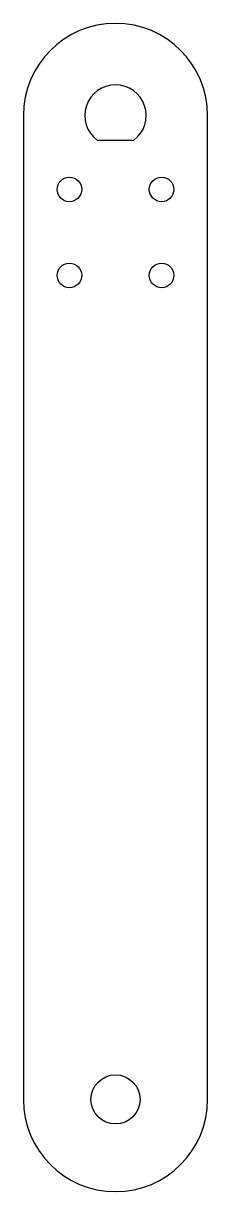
# Model space of a CAD drawing. Header units: millimetres. Extents: x -15 to 15, y -175 to 15.
import ezdxf

# ---------------------------------------------------------------- set-up
doc = ezdxf.new("R2010")
doc.units = ezdxf.units.MM

msp = doc.modelspace()

# ---------------------------------------------------------------- linework, layer by layer
at = {"color": 7, "linetype": 'Continuous', "lineweight": 25}
for p, q in [((-15, 0), (-15, -160)), ((15, -160), (15, 0)), ((-3, -4), (3, -4))]:
    msp.add_line(p, q, dxfattribs=at)
for centre, radius in [((-7.5, -12), 2), ((7.5, -12), 2), ((-7.5, -26), 2), ((7.5, -26), 2), ((0, -160), 4)]:
    msp.add_circle(centre, radius, dxfattribs=at)
for centre, radius, start, end in [((0, 0), 15, 0, 180), ((0, 0), 5, 306.8699, 233.1301), ((0, -160), 15, 180, 0)]:
    msp.add_arc(centre, radius, start, end, dxfattribs=at)

doc.saveas('drawing.dxf')
